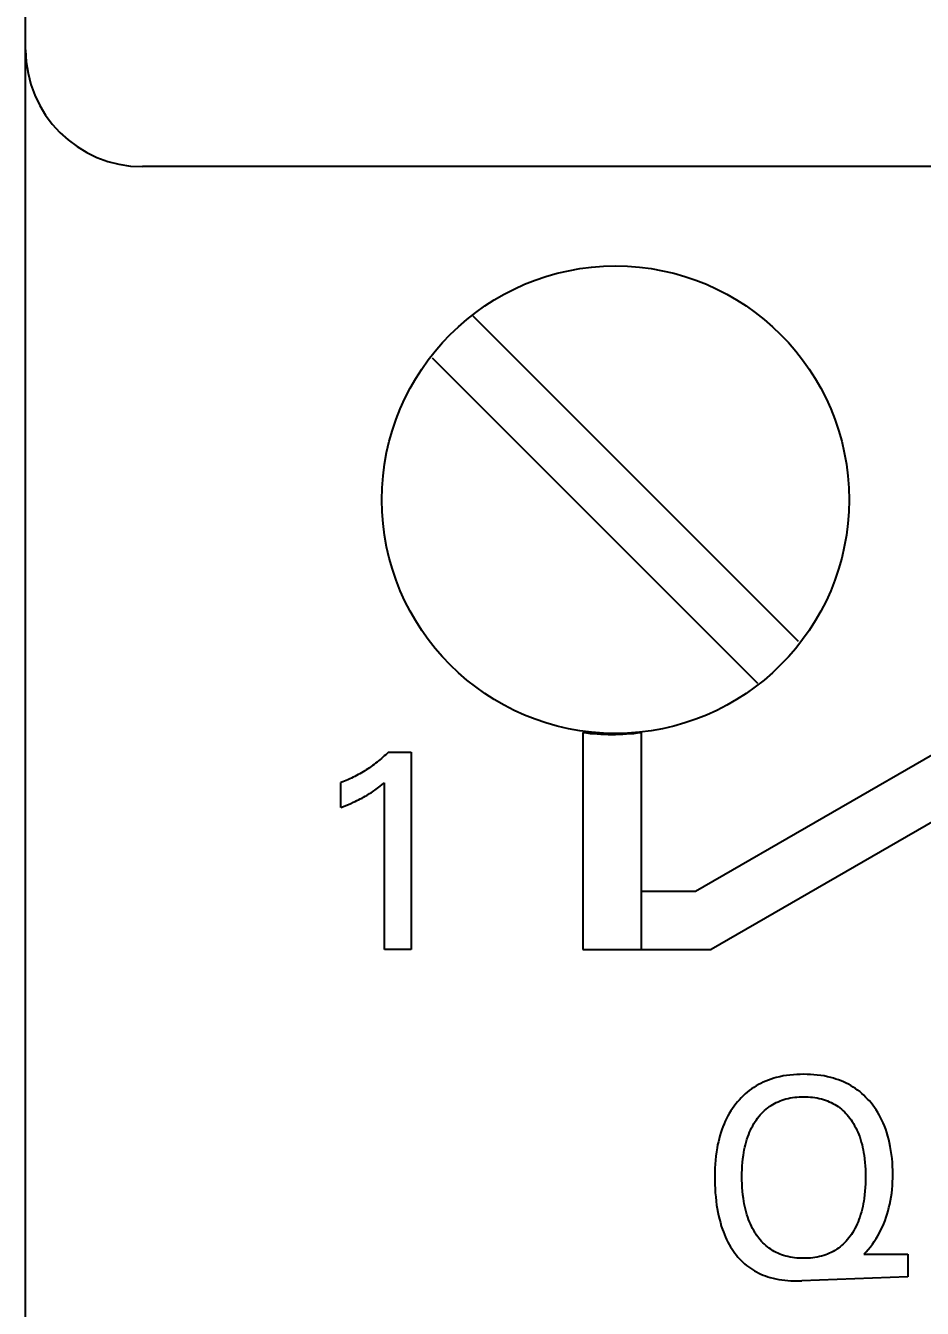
# Model space of a CAD drawing. Extents: x 0 to 420, y 0 to 297.
# Drawn here: x 158.8 to 166.48, y 161.23 to 172.21 of the extents above; entities that cross this region are included whole.
import ezdxf
from ezdxf.enums import TextEntityAlignment as Align

# ---------------------------------------------------------------- set-up
doc = ezdxf.new("R2010")
doc.units = 0
doc.header["$LTSCALE"] = 23.1
doc.layers.add('10000_FRONT', color=7, linetype='CONTINUOUS')
doc.layers.add('10100_DIM_FRONT', color=7, linetype='CONTINUOUS')
doc.dimstyles.get("Standard").update_dxf_attribs({"dimtxt": 2.5, "dimasz": 2.5, "dimexe": 1.25, "dimexo": 0.625, "dimtad": 1, "dimcen": 2.5, "dimazin": 3, "dimtfac": 1, "dimtmove": 0, "dimatfit": 3})

# ---------------------------------------------------------------- blocks, each defined once
blk = doc.blocks.new('*D0')
at = {"layer": '10100_DIM_FRONT', "color": 7, "linetype": 'CONTINUOUS'}
for p, q in [((150, 162.35), (150, 142.217)), ((194.3, 161), (194.3, 142.217)), ((150, 144.217), (172.15, 144.217)), ((194.3, 144.217), (172.15, 144.217))]:
    blk.add_line(p, q, dxfattribs=at)
for points in [[(153.5, 144.717), (150, 144.217), (153.5, 143.717)], [(190.8, 143.717), (194.3, 144.217), (190.8, 144.717)]]:
    blk.add_solid(points, dxfattribs=at)
blk.add_text('44.3', height=3.5, dxfattribs=at).set_placement((166.758, 145.092), (176.758, 145.092), align=Align.FIT)

msp = doc.modelspace()

# ---------------------------------------------------------------- linework, layer by layer
at = {"layer": '10000_FRONT', "color": 7, "linetype": 'CONTINUOUS'}
for p, q in [((158.8, 161), (158.8, 249)), ((193.3, 171), (159.8, 171)), ((165.418, 166.936), (162.633, 169.721)), ((162.282, 169.364), (165.067, 166.579)), ((163.57, 166.158), (163.57, 164.3)), ((164.07, 166.158), (164.07, 164.3)), ((164.536, 164.8), (166.82, 166.119)), ((161.871, 165.957), (161.859, 165.946)), ((161.883, 165.968), (161.871, 165.957)), ((161.895, 165.979), (161.883, 165.968)), ((161.907, 165.99), (161.895, 165.979)), ((161.907, 165.99), (162.1, 165.99)), ((162.1, 165.99), (162.1, 164.3)), ((161.73, 165.848), (161.716, 165.839)), ((161.743, 165.857), (161.73, 165.848)), ((161.757, 165.866), (161.743, 165.857)), ((161.77, 165.875), (161.757, 165.866)), ((161.783, 165.885), (161.77, 165.875)), ((161.796, 165.895), (161.783, 165.885)), ((161.809, 165.905), (161.796, 165.895)), ((161.822, 165.915), (161.809, 165.905)), ((161.834, 165.925), (161.822, 165.915)), ((161.847, 165.935), (161.834, 165.925)), ((161.859, 165.946), (161.847, 165.935)), ((161.515, 165.735), (161.5, 165.729)), ((161.53, 165.741), (161.515, 165.735)), ((161.545, 165.747), (161.53, 165.741)), ((161.56, 165.754), (161.545, 165.747)), ((161.575, 165.761), (161.56, 165.754)), ((161.589, 165.768), (161.575, 165.761)), ((161.604, 165.775), (161.589, 165.768)), ((161.618, 165.782), (161.604, 165.775)), ((161.633, 165.79), (161.618, 165.782)), ((161.647, 165.798), (161.633, 165.79)), ((161.661, 165.805), (161.647, 165.798)), ((161.675, 165.814), (161.661, 165.805)), ((161.689, 165.822), (161.675, 165.814)), ((161.703, 165.83), (161.689, 165.822)), ((161.716, 165.839), (161.703, 165.83)), ((161.5, 165.517), (161.5, 165.729)), ((161.72, 165.62), (161.733, 165.627)), ((161.733, 165.627), (161.745, 165.635)), ((161.745, 165.635), (161.758, 165.643)), ((161.758, 165.643), (161.77, 165.651)), ((161.77, 165.651), (161.781, 165.658)), ((161.781, 165.658), (161.791, 165.665)), ((161.791, 165.665), (161.802, 165.673)), ((161.802, 165.673), (161.813, 165.681)), ((161.813, 165.681), (161.824, 165.69)), ((161.824, 165.69), (161.836, 165.698)), ((161.836, 165.698), (161.854, 165.713)), ((161.854, 165.713), (161.872, 165.728)), ((161.872, 164.3), (161.872, 165.728)), ((167.07, 165.686), (164.67, 164.3)), ((161.5, 165.517), (161.521, 165.525)), ((161.521, 165.525), (161.542, 165.534)), ((161.542, 165.534), (161.563, 165.542)), ((161.563, 165.542), (161.584, 165.551)), ((161.584, 165.551), (161.604, 165.561)), ((161.604, 165.561), (161.62, 165.568)), ((161.62, 165.568), (161.635, 165.575)), ((161.635, 165.575), (161.65, 165.582)), ((161.65, 165.582), (161.665, 165.59)), ((161.665, 165.59), (161.68, 165.597)), ((161.68, 165.597), (161.694, 165.605)), ((161.694, 165.605), (161.707, 165.612)), ((161.707, 165.612), (161.72, 165.62)), ((164.07, 164.8), (164.536, 164.8)), ((162.1, 164.3), (161.872, 164.3)), ((163.57, 164.3), (164.67, 164.3)), ((165.227, 163.206), (165.205, 163.199)), ((165.256, 163.213), (165.227, 163.206)), ((165.285, 163.219), (165.256, 163.213)), ((165.314, 163.223), (165.285, 163.219)), ((165.343, 163.227), (165.314, 163.223)), ((165.373, 163.23), (165.343, 163.227)), ((165.402, 163.232), (165.373, 163.23)), ((165.432, 163.233), (165.402, 163.232)), ((165.461, 163.234), (165.432, 163.233)), ((165.491, 163.233), (165.461, 163.234)), ((165.52, 163.232), (165.491, 163.233)), ((165.549, 163.23), (165.52, 163.232)), ((165.578, 163.227), (165.549, 163.23)), ((165.607, 163.224), (165.578, 163.227)), ((165.636, 163.219), (165.607, 163.224)), ((165.665, 163.213), (165.636, 163.219)), ((165.693, 163.206), (165.665, 163.213)), ((165.716, 163.2), (165.693, 163.206)), ((165.014, 163.108), (164.996, 163.095)), ((165.034, 163.121), (165.014, 163.108)), ((165.054, 163.134), (165.034, 163.121)), ((165.074, 163.145), (165.054, 163.134)), ((165.095, 163.156), (165.074, 163.145)), ((165.116, 163.166), (165.095, 163.156)), ((165.138, 163.176), (165.116, 163.166)), ((165.16, 163.184), (165.138, 163.176)), ((165.182, 163.192), (165.16, 163.184)), ((165.205, 163.199), (165.182, 163.192)), ((165.738, 163.193), (165.716, 163.2)), ((165.76, 163.186), (165.738, 163.193)), ((165.782, 163.177), (165.76, 163.186)), ((165.803, 163.168), (165.782, 163.177)), ((165.824, 163.158), (165.803, 163.168)), ((165.845, 163.148), (165.824, 163.158)), ((165.866, 163.137), (165.845, 163.148)), ((165.886, 163.124), (165.866, 163.137)), ((165.905, 163.112), (165.886, 163.124)), ((165.923, 163.099), (165.905, 163.112)), ((165.941, 163.085), (165.923, 163.099)), ((164.895, 162.999), (164.881, 162.981)), ((164.911, 163.016), (164.895, 162.999)), ((164.927, 163.033), (164.911, 163.016)), ((164.943, 163.049), (164.927, 163.033)), ((164.96, 163.065), (164.943, 163.049)), ((164.978, 163.08), (164.96, 163.065)), ((164.996, 163.095), (164.978, 163.08)), ((165.212, 162.984), (165.227, 162.992)), ((165.227, 162.992), (165.243, 162.999)), ((165.243, 162.999), (165.259, 163.006)), ((165.259, 163.006), (165.275, 163.012)), ((165.275, 163.012), (165.292, 163.017)), ((165.292, 163.017), (165.31, 163.023)), ((165.31, 163.023), (165.329, 163.027)), ((165.329, 163.027), (165.347, 163.031)), ((165.347, 163.031), (165.366, 163.034)), ((165.366, 163.034), (165.385, 163.037)), ((165.385, 163.037), (165.404, 163.039)), ((165.404, 163.039), (165.423, 163.04)), ((165.423, 163.04), (165.442, 163.041)), ((165.442, 163.041), (165.461, 163.041)), ((165.461, 163.041), (165.481, 163.041)), ((165.481, 163.041), (165.5, 163.04)), ((165.5, 163.04), (165.519, 163.039)), ((165.519, 163.039), (165.538, 163.037)), ((165.538, 163.037), (165.557, 163.034)), ((165.557, 163.034), (165.576, 163.031)), ((165.576, 163.031), (165.595, 163.027)), ((165.595, 163.027), (165.613, 163.023)), ((165.613, 163.023), (165.632, 163.017)), ((165.632, 163.017), (165.648, 163.012)), ((165.648, 163.012), (165.665, 163.006)), ((165.665, 163.006), (165.681, 162.999)), ((165.681, 162.999), (165.697, 162.992)), ((165.697, 162.992), (165.712, 162.984)), ((165.959, 163.07), (165.941, 163.085)), ((165.976, 163.055), (165.959, 163.07)), ((165.992, 163.039), (165.976, 163.055)), ((166.008, 163.022), (165.992, 163.039)), ((166.024, 163.005), (166.008, 163.022)), ((166.039, 162.988), (166.024, 163.005)), ((166.054, 162.968), (166.039, 162.988)), ((164.813, 162.877), (164.801, 162.855)), ((164.825, 162.899), (164.813, 162.877)), ((164.838, 162.92), (164.825, 162.899)), ((164.851, 162.941), (164.838, 162.92)), ((164.866, 162.961), (164.851, 162.941)), ((164.881, 162.981), (164.866, 162.961)), ((165.078, 162.872), (165.089, 162.886)), ((165.089, 162.886), (165.101, 162.899)), ((165.101, 162.899), (165.114, 162.912)), ((165.114, 162.912), (165.126, 162.924)), ((165.126, 162.924), (165.14, 162.936)), ((165.14, 162.936), (165.154, 162.947)), ((165.154, 162.947), (165.167, 162.957)), ((165.167, 162.957), (165.182, 162.967)), ((165.182, 162.967), (165.197, 162.976)), ((165.197, 162.976), (165.212, 162.984)), ((165.712, 162.984), (165.727, 162.976)), ((165.727, 162.976), (165.742, 162.967)), ((165.742, 162.967), (165.756, 162.957)), ((165.756, 162.957), (165.77, 162.947)), ((165.77, 162.947), (165.784, 162.936)), ((165.784, 162.936), (165.798, 162.924)), ((165.798, 162.924), (165.81, 162.912)), ((165.81, 162.912), (165.823, 162.899)), ((165.823, 162.899), (165.835, 162.886)), ((165.835, 162.886), (165.846, 162.872)), ((166.069, 162.949), (166.054, 162.968)), ((166.083, 162.928), (166.069, 162.949)), ((166.096, 162.907), (166.083, 162.928)), ((166.108, 162.886), (166.096, 162.907)), ((166.12, 162.864), (166.108, 162.886)), ((164.77, 162.785), (164.761, 162.76)), ((164.78, 162.81), (164.77, 162.785)), ((164.79, 162.833), (164.78, 162.81)), ((164.801, 162.855), (164.79, 162.833)), ((165.007, 162.756), (165.016, 162.775)), ((165.016, 162.775), (165.026, 162.793)), ((165.026, 162.793), (165.036, 162.811)), ((165.036, 162.811), (165.047, 162.829)), ((165.047, 162.829), (165.057, 162.844)), ((165.057, 162.844), (165.067, 162.858)), ((165.067, 162.858), (165.078, 162.872)), ((165.846, 162.872), (165.857, 162.858)), ((165.857, 162.858), (165.867, 162.844)), ((165.867, 162.844), (165.877, 162.829)), ((165.877, 162.829), (165.888, 162.811)), ((165.888, 162.811), (165.898, 162.793)), ((165.898, 162.793), (165.908, 162.775)), ((165.908, 162.775), (165.917, 162.756)), ((166.131, 162.842), (166.12, 162.864)), ((166.142, 162.819), (166.131, 162.842)), ((166.153, 162.791), (166.142, 162.819)), ((166.164, 162.763), (166.153, 162.791)), ((164.737, 162.682), (164.731, 162.656)), ((164.744, 162.708), (164.737, 162.682)), ((164.752, 162.734), (164.744, 162.708)), ((164.761, 162.76), (164.752, 162.734)), ((164.969, 162.654), (164.976, 162.676)), ((164.976, 162.676), (164.983, 162.698)), ((164.983, 162.698), (164.991, 162.717)), ((164.991, 162.717), (164.998, 162.737)), ((164.998, 162.737), (165.007, 162.756)), ((165.917, 162.756), (165.926, 162.737)), ((165.926, 162.737), (165.933, 162.717)), ((165.933, 162.717), (165.941, 162.698)), ((165.941, 162.698), (165.948, 162.676)), ((165.948, 162.676), (165.955, 162.654)), ((166.174, 162.734), (166.164, 162.763)), ((166.183, 162.705), (166.174, 162.734)), ((166.191, 162.675), (166.183, 162.705)), ((166.197, 162.646), (166.191, 162.675)), ((164.715, 162.569), (164.71, 162.534)), ((164.72, 162.603), (164.715, 162.569)), ((164.725, 162.63), (164.72, 162.603)), ((164.731, 162.656), (164.725, 162.63)), ((164.945, 162.541), (164.949, 162.564)), ((164.949, 162.564), (164.953, 162.586)), ((164.953, 162.586), (164.958, 162.609)), ((164.958, 162.609), (164.963, 162.631)), ((164.963, 162.631), (164.969, 162.654)), ((165.955, 162.654), (165.961, 162.631)), ((165.961, 162.631), (165.966, 162.609)), ((165.966, 162.609), (165.971, 162.586)), ((165.971, 162.586), (165.975, 162.564)), ((165.975, 162.564), (165.979, 162.541)), ((166.203, 162.616), (166.197, 162.646)), ((166.209, 162.582), (166.203, 162.616)), ((166.214, 162.548), (166.209, 162.582)), ((166.218, 162.514), (166.214, 162.548)), ((164.704, 162.465), (164.702, 162.43)), ((164.706, 162.5), (164.704, 162.465)), ((164.71, 162.534), (164.706, 162.5)), ((164.934, 162.419), (164.936, 162.45)), ((164.936, 162.45), (164.938, 162.48)), ((164.938, 162.48), (164.941, 162.511)), ((164.941, 162.511), (164.945, 162.541)), ((165.979, 162.541), (165.983, 162.511)), ((165.983, 162.511), (165.986, 162.48)), ((165.986, 162.48), (165.989, 162.45)), ((165.989, 162.45), (165.99, 162.419)), ((166.221, 162.48), (166.218, 162.514)), ((166.223, 162.446), (166.221, 162.48)), ((166.224, 162.411), (166.223, 162.446)), ((164.702, 162.43), (164.7, 162.395)), ((164.7, 162.395), (164.7, 162.36)), ((164.7, 162.36), (164.7, 162.325)), ((164.933, 162.388), (164.934, 162.419)), ((164.933, 162.358), (164.933, 162.388)), ((164.933, 162.327), (164.933, 162.358)), ((165.99, 162.419), (165.991, 162.388)), ((165.991, 162.388), (165.992, 162.358)), ((165.992, 162.358), (165.991, 162.327)), ((166.223, 162.313), (166.224, 162.345)), ((166.224, 162.377), (166.224, 162.411)), ((166.224, 162.345), (166.224, 162.377)), ((164.7, 162.325), (164.701, 162.29)), ((164.701, 162.29), (164.703, 162.254)), ((164.703, 162.254), (164.705, 162.219)), ((164.705, 162.219), (164.708, 162.184)), ((164.934, 162.296), (164.933, 162.327)), ((164.935, 162.265), (164.934, 162.296)), ((164.938, 162.234), (164.935, 162.265)), ((164.941, 162.203), (164.938, 162.234)), ((165.986, 162.233), (165.983, 162.202)), ((165.989, 162.264), (165.986, 162.233)), ((165.99, 162.295), (165.989, 162.264)), ((165.991, 162.327), (165.99, 162.295)), ((166.21, 162.186), (166.215, 162.217)), ((166.215, 162.217), (166.218, 162.249)), ((166.218, 162.249), (166.221, 162.281)), ((166.221, 162.281), (166.223, 162.313)), ((164.708, 162.184), (164.712, 162.149)), ((164.712, 162.149), (164.716, 162.114)), ((164.716, 162.114), (164.721, 162.084)), ((164.945, 162.172), (164.941, 162.203)), ((164.949, 162.149), (164.945, 162.172)), ((164.953, 162.125), (164.949, 162.149)), ((164.957, 162.102), (164.953, 162.125)), ((165.971, 162.125), (165.967, 162.102)), ((165.976, 162.148), (165.971, 162.125)), ((165.979, 162.171), (165.976, 162.148)), ((165.983, 162.202), (165.979, 162.171)), ((166.192, 162.094), (166.199, 162.123)), ((166.199, 162.123), (166.205, 162.154)), ((166.205, 162.154), (166.21, 162.186)), ((164.721, 162.084), (164.727, 162.054)), ((164.727, 162.054), (164.733, 162.024)), ((164.733, 162.024), (164.74, 161.994)), ((164.963, 162.08), (164.957, 162.102)), ((164.969, 162.057), (164.963, 162.08)), ((164.975, 162.034), (164.969, 162.057)), ((164.982, 162.012), (164.975, 162.034)), ((164.989, 161.992), (164.982, 162.012)), ((165.942, 162.011), (165.935, 161.992)), ((165.949, 162.034), (165.942, 162.011)), ((165.956, 162.056), (165.949, 162.034)), ((165.961, 162.079), (165.956, 162.056)), ((165.967, 162.102), (165.961, 162.079)), ((166.158, 161.982), (166.168, 162.01)), ((166.168, 162.01), (166.177, 162.038)), ((166.177, 162.038), (166.185, 162.066)), ((166.185, 162.066), (166.192, 162.094)), ((164.74, 161.994), (164.748, 161.965)), ((164.748, 161.965), (164.756, 161.935)), ((164.756, 161.935), (164.766, 161.906)), ((164.766, 161.906), (164.774, 161.884)), ((164.997, 161.972), (164.989, 161.992)), ((165.005, 161.953), (164.997, 161.972)), ((165.014, 161.934), (165.005, 161.953)), ((165.024, 161.915), (165.014, 161.934)), ((165.034, 161.896), (165.024, 161.915)), ((165.045, 161.878), (165.034, 161.896)), ((165.89, 161.896), (165.88, 161.878)), ((165.9, 161.915), (165.89, 161.896)), ((165.91, 161.934), (165.9, 161.915)), ((165.919, 161.953), (165.91, 161.934)), ((165.927, 161.972), (165.919, 161.953)), ((165.935, 161.992), (165.927, 161.972)), ((166.11, 161.876), (166.123, 161.902)), ((166.123, 161.902), (166.135, 161.928)), ((166.135, 161.928), (166.147, 161.955)), ((166.147, 161.955), (166.158, 161.982)), ((164.774, 161.884), (164.783, 161.862)), ((164.783, 161.862), (164.792, 161.84)), ((164.792, 161.84), (164.802, 161.819)), ((164.802, 161.819), (164.812, 161.797)), ((164.812, 161.797), (164.824, 161.777)), ((165.048, 161.873), (165.045, 161.878)), ((165.058, 161.858), (165.048, 161.873)), ((165.068, 161.844), (165.058, 161.858)), ((165.078, 161.83), (165.068, 161.844)), ((165.089, 161.817), (165.078, 161.83)), ((165.1, 161.804), (165.089, 161.817)), ((165.112, 161.791), (165.1, 161.804)), ((165.125, 161.779), (165.112, 161.791)), ((165.138, 161.768), (165.125, 161.779)), ((165.8, 161.78), (165.786, 161.768)), ((165.813, 161.793), (165.8, 161.78)), ((165.825, 161.806), (165.813, 161.793)), ((165.837, 161.82), (165.825, 161.806)), ((165.848, 161.834), (165.837, 161.82)), ((165.859, 161.848), (165.848, 161.834)), ((165.87, 161.863), (165.859, 161.848)), ((165.88, 161.878), (165.87, 161.863)), ((166.033, 161.757), (166.05, 161.78)), ((166.05, 161.78), (166.066, 161.803)), ((166.066, 161.803), (166.081, 161.827)), ((166.081, 161.827), (166.096, 161.851)), ((166.096, 161.851), (166.11, 161.876)), ((164.824, 161.777), (164.836, 161.756)), ((164.836, 161.756), (164.848, 161.736)), ((164.848, 161.736), (164.86, 161.719)), ((164.86, 161.719), (164.872, 161.702)), ((164.872, 161.702), (164.885, 161.686)), ((164.885, 161.686), (164.898, 161.67)), ((164.898, 161.67), (164.912, 161.655)), ((165.151, 161.756), (165.138, 161.768)), ((165.165, 161.746), (165.151, 161.756)), ((165.179, 161.736), (165.165, 161.746)), ((165.194, 161.727), (165.179, 161.736)), ((165.209, 161.718), (165.194, 161.727)), ((165.225, 161.71), (165.209, 161.718)), ((165.241, 161.702), (165.225, 161.71)), ((165.257, 161.695), (165.241, 161.702)), ((165.273, 161.689), (165.257, 161.695)), ((165.29, 161.683), (165.273, 161.689)), ((165.308, 161.678), (165.29, 161.683)), ((165.327, 161.673), (165.308, 161.678)), ((165.346, 161.669), (165.327, 161.673)), ((165.365, 161.666), (165.346, 161.669)), ((165.577, 161.669), (165.558, 161.666)), ((165.596, 161.673), (165.577, 161.669)), ((165.615, 161.678), (165.596, 161.673)), ((165.633, 161.683), (165.615, 161.678)), ((165.65, 161.689), (165.633, 161.683)), ((165.666, 161.695), (165.65, 161.689)), ((165.682, 161.702), (165.666, 161.695)), ((165.698, 161.71), (165.682, 161.702)), ((165.714, 161.718), (165.698, 161.71)), ((165.729, 161.727), (165.714, 161.718)), ((165.744, 161.736), (165.729, 161.727)), ((165.759, 161.746), (165.744, 161.736)), ((165.773, 161.756), (165.759, 161.746)), ((165.786, 161.768), (165.773, 161.756)), ((165.996, 161.713), (165.978, 161.693)), ((165.978, 161.693), (166.354, 161.693)), ((165.996, 161.713), (166.015, 161.735)), ((166.015, 161.735), (166.033, 161.757)), ((166.354, 161.693), (166.354, 161.5)), ((164.912, 161.655), (164.926, 161.64)), ((164.926, 161.64), (164.941, 161.625)), ((164.941, 161.625), (164.956, 161.611)), ((164.956, 161.611), (164.972, 161.598)), ((164.972, 161.598), (164.989, 161.586)), ((164.989, 161.586), (165.005, 161.574)), ((165.005, 161.574), (165.023, 161.562)), ((165.023, 161.562), (165.041, 161.552)), ((165.384, 161.663), (165.365, 161.666)), ((165.403, 161.661), (165.384, 161.663)), ((165.423, 161.66), (165.403, 161.661)), ((165.442, 161.659), (165.423, 161.66)), ((165.461, 161.659), (165.442, 161.659)), ((165.481, 161.659), (165.461, 161.659)), ((165.5, 161.66), (165.481, 161.659)), ((165.52, 161.661), (165.5, 161.66)), ((165.539, 161.663), (165.52, 161.661)), ((165.558, 161.666), (165.539, 161.663)), ((165.041, 161.552), (165.059, 161.542)), ((165.059, 161.542), (165.077, 161.532)), ((165.077, 161.532), (165.096, 161.524)), ((165.096, 161.524), (165.115, 161.515)), ((165.115, 161.515), (165.134, 161.508)), ((165.134, 161.508), (165.154, 161.501)), ((165.154, 161.501), (165.174, 161.495)), ((165.174, 161.495), (165.199, 161.488)), ((165.199, 161.488), (165.224, 161.483)), ((165.224, 161.483), (165.249, 161.478)), ((165.249, 161.478), (165.275, 161.474)), ((165.275, 161.474), (165.3, 161.471)), ((165.3, 161.471), (165.326, 161.468)), ((165.326, 161.468), (165.352, 161.466)), ((165.352, 161.466), (165.378, 161.465)), ((165.378, 161.465), (165.404, 161.465)), ((165.404, 161.465), (165.426, 161.465)), ((165.426, 161.465), (165.445, 161.466)), ((166.354, 161.5), (165.445, 161.466))]:
    msp.add_line(p, q, dxfattribs=at)
msp.add_circle((163.85, 168.15), 2, dxfattribs=at)
for centre, radius, start, end in [((159.8, 172), 1, 180, 270), ((163.82, 168.15), 2.008, 262.848, 277.152)]:
    msp.add_arc(centre, radius, start, end, dxfattribs=at)

# ---------------------------------------------------------------- dimensions: what is measured, and where the dimension line sits
at = {"layer": '10100_DIM_FRONT', "color": 7, "linetype": 'CONTINUOUS'}
dim = msp.add_linear_dim(base=(150, 144.217), p1=(194.3, 161), p2=(150, 162.35), angle=180, dimstyle='Standard', dxfattribs=at)
dim.commit()
dim.dimension.update_dxf_attribs({"geometry": '*D0', "text_midpoint": (171.758, 146.842), "dimtype": 128})

doc.saveas('drawing.dxf')
